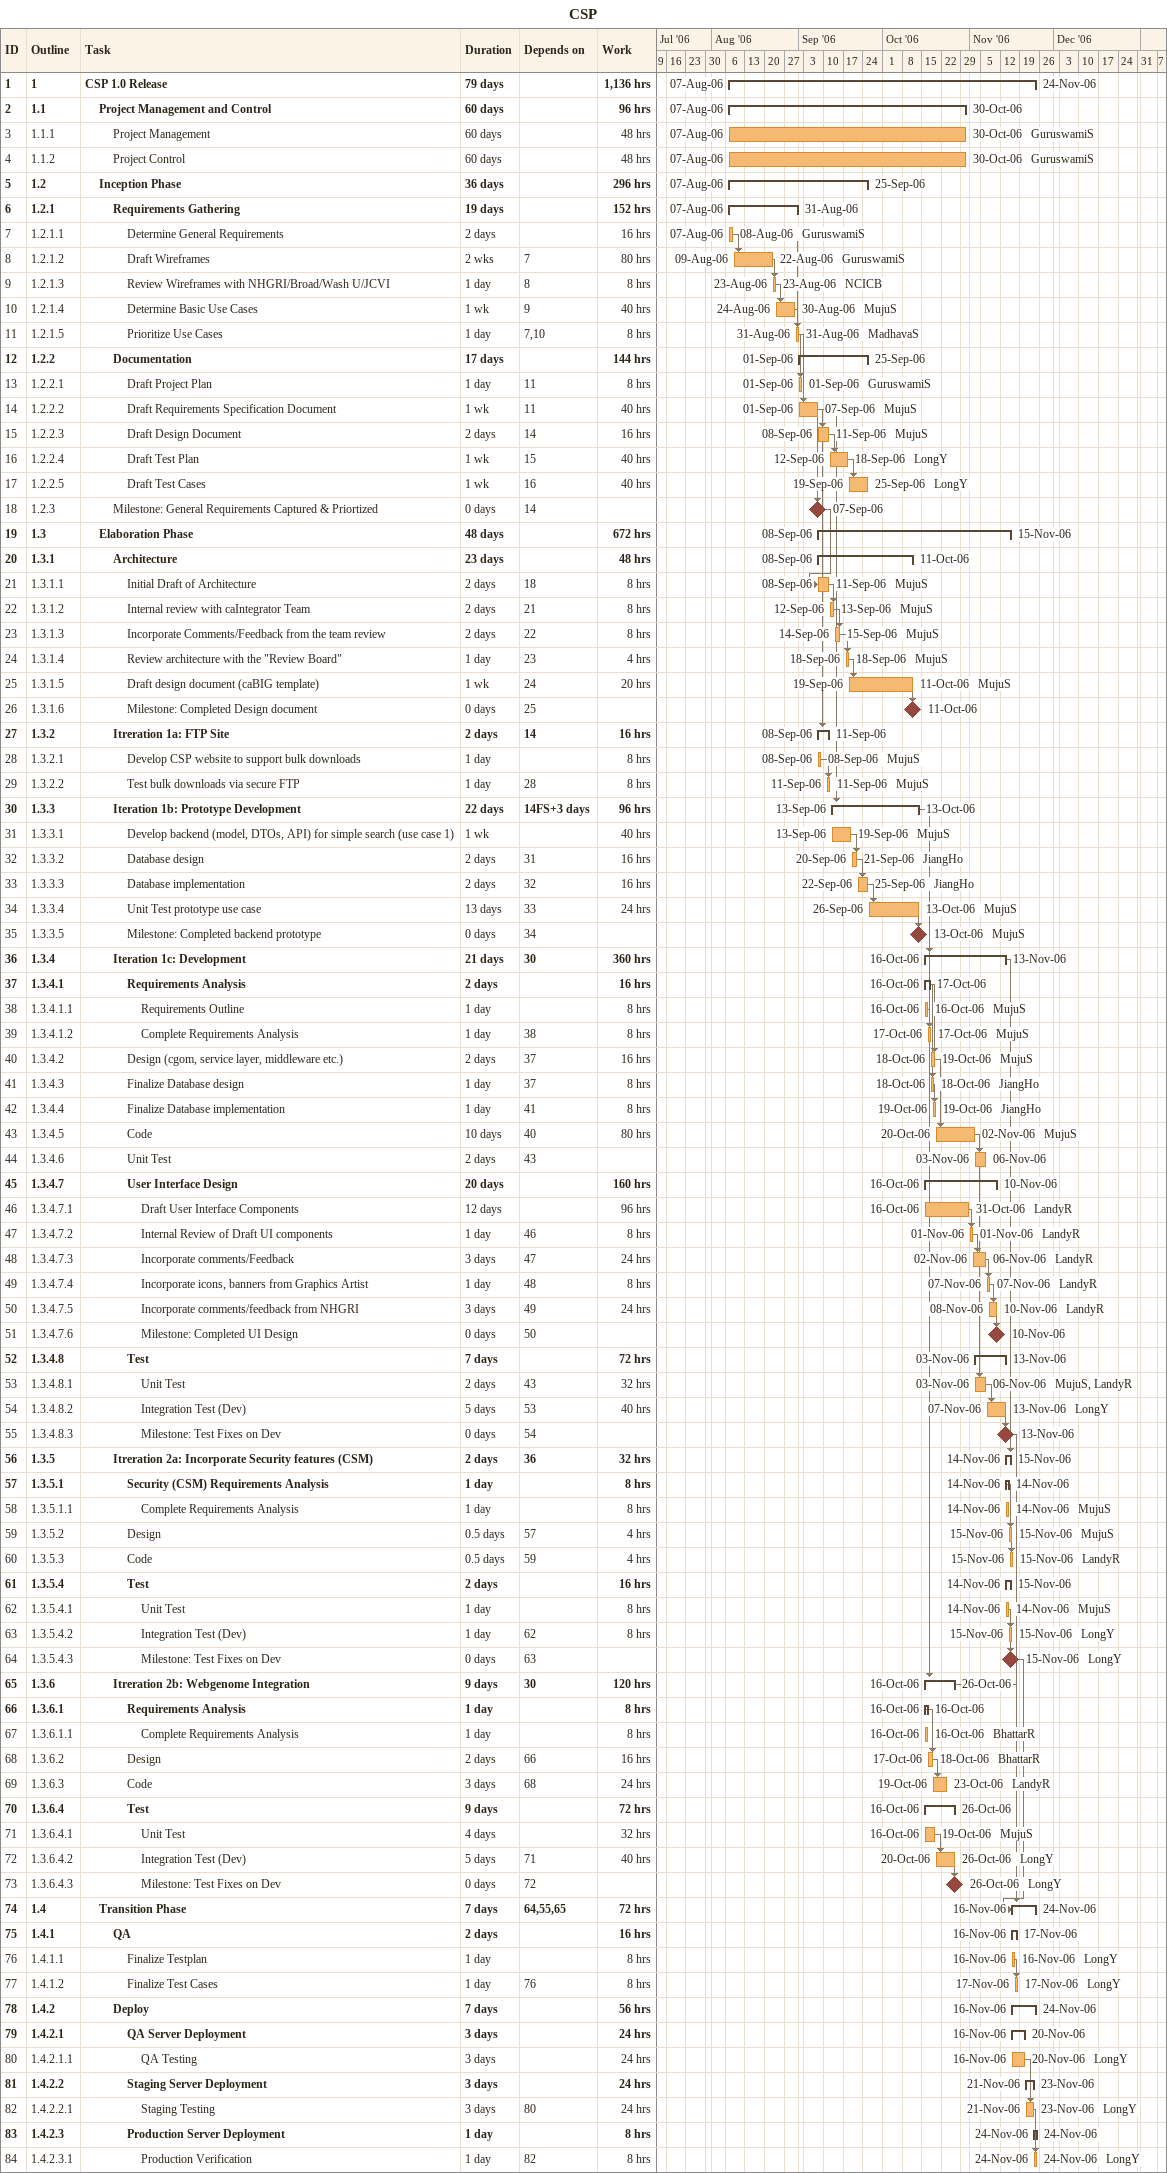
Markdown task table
CSP

| ID | WBS | Task | Duration | Start | Finish | Predecessors | Resources | Work (h) |
|---|---|---|---|---|---|---|---|---|
| 1 | 1 | **CSP 1.0 Release** | 79d | 2006-08-07 | 2006-11-24 |  |  | 1136 |
| 2 | 1.1 | **Project Management and Control** | 60d | 2006-08-07 | 2006-10-30 |  |  | 96 |
| 3 | 1.1.1 | Project Management | 60d | 2006-08-07 | 2006-10-30 |  | GuruswamiS | 48 |
| 4 | 1.1.2 | Project Control | 60d | 2006-08-07 | 2006-10-30 |  | GuruswamiS | 48 |
| 5 | 1.2 | **Inception Phase** | 36d | 2006-08-07 | 2006-09-25 |  |  | 296 |
| 6 | 1.2.1 | **Requirements Gathering** | 19d | 2006-08-07 | 2006-08-31 |  |  | 152 |
| 7 | 1.2.1.1 | Determine General Requirements | 2d | 2006-08-07 | 2006-08-08 |  | GuruswamiS | 16 |
| 8 | 1.2.1.2 | Draft Wireframes | 2w | 2006-08-09 | 2006-08-22 | 7 | GuruswamiS | 80 |
| 9 | 1.2.1.3 | Review Wireframes with NHGRI/Broad/Wash U/JCVI | 1d | 2006-08-23 | 2006-08-23 | 8 | NCICB | 8 |
| 10 | 1.2.1.4 | Determine Basic Use Cases | 1w | 2006-08-24 | 2006-08-30 | 9 | MujuS | 40 |
| 11 | 1.2.1.5 | Prioritize Use Cases | 1d | 2006-08-31 | 2006-08-31 | 7, 10 | MadhavaS | 8 |
| 12 | 1.2.2 | **Documentation** | 17d | 2006-09-01 | 2006-09-25 |  |  | 144 |
| 13 | 1.2.2.1 | Draft Project Plan | 1d | 2006-09-01 | 2006-09-01 | 11 | GuruswamiS | 8 |
| 14 | 1.2.2.2 | Draft Requirements Specification Document | 1w | 2006-09-01 | 2006-09-07 | 11 | MujuS | 40 |
| 15 | 1.2.2.3 | Draft Design Document | 2d | 2006-09-08 | 2006-09-11 | 14 | MujuS | 16 |
| 16 | 1.2.2.4 | Draft Test Plan | 1w | 2006-09-12 | 2006-09-18 | 15 | LongY | 40 |
| 17 | 1.2.2.5 | Draft Test Cases | 1w | 2006-09-19 | 2006-09-25 | 16 | LongY | 40 |
| 18 | 1.2.3 | Milestone: General Requirements Captured & Priortized | 0d | 2006-09-07 | 2006-09-07 | 14 |  |  |
| 19 | 1.3 | **Elaboration Phase** | 48d | 2006-09-08 | 2006-11-15 |  |  | 672 |
| 20 | 1.3.1 | **Architecture** | 23d | 2006-09-08 | 2006-10-11 |  |  | 48 |
| 21 | 1.3.1.1 | Initial Draft of Architecture | 2d | 2006-09-08 | 2006-09-11 | 18 | MujuS | 8 |
| 22 | 1.3.1.2 | Internal review with caIntegrator Team | 2d | 2006-09-12 | 2006-09-13 | 21 | MujuS | 8 |
| 23 | 1.3.1.3 | Incorporate Comments/Feedback from the team review | 2d | 2006-09-14 | 2006-09-15 | 22 | MujuS | 8 |
| 24 | 1.3.1.4 | Review architecture with the "Review Board" | 1d | 2006-09-18 | 2006-09-18 | 23 | MujuS | 4 |
| 25 | 1.3.1.5 | Draft design document (caBIG template) | 1w | 2006-09-19 | 2006-10-11 | 24 | MujuS | 20 |
| 26 | 1.3.1.6 | Milestone: Completed Design document | 0d | 2006-10-11 | 2006-10-11 | 25 |  |  |
| 27 | 1.3.2 | **Itreration 1a: FTP Site** | 2d | 2006-09-08 | 2006-09-11 | 14 |  | 16 |
| 28 | 1.3.2.1 | Develop CSP website to support bulk downloads | 1d | 2006-09-08 | 2006-09-08 |  | MujuS | 8 |
| 29 | 1.3.2.2 | Test bulk downloads via secure FTP | 1d | 2006-09-11 | 2006-09-11 | 28 | MujuS | 8 |
| 30 | 1.3.3 | **Iteration 1b: Prototype Development** | 22d | 2006-09-13 | 2006-10-13 | 14FS+3d |  | 96 |
| 31 | 1.3.3.1 | Develop backend (model, DTOs, API) for simple search (use case 1) | 1w | 2006-09-13 | 2006-09-19 |  | MujuS | 40 |
| 32 | 1.3.3.2 | Database design | 2d | 2006-09-20 | 2006-09-21 | 31 | JiangHo | 16 |
| 33 | 1.3.3.3 | Database implementation | 2d | 2006-09-22 | 2006-09-25 | 32 | JiangHo | 16 |
| 34 | 1.3.3.4 | Unit Test prototype use case | 13d | 2006-09-26 | 2006-10-13 | 33 | MujuS | 24 |
| 35 | 1.3.3.5 | Milestone: Completed backend prototype | 0d | 2006-10-13 | 2006-10-13 | 34 | MujuS |  |
| 36 | 1.3.4 | **Iteration 1c: Development** | 21d | 2006-10-16 | 2006-11-13 | 30 |  | 360 |
| 37 | 1.3.4.1 | **Requirements Analysis** | 2d | 2006-10-16 | 2006-10-17 |  |  | 16 |
| 38 | 1.3.4.1.1 | Requirements Outline | 1d | 2006-10-16 | 2006-10-16 |  | MujuS | 8 |
| 39 | 1.3.4.1.2 | Complete Requirements Analysis | 1d | 2006-10-17 | 2006-10-17 | 38 | MujuS | 8 |
| 40 | 1.3.4.2 | Design (cgom, service layer, middleware etc.) | 2d | 2006-10-18 | 2006-10-19 | 37 | MujuS | 16 |
| 41 | 1.3.4.3 | Finalize Database design | 1d | 2006-10-18 | 2006-10-18 | 37 | JiangHo | 8 |
| 42 | 1.3.4.4 | Finalize Database implementation | 1d | 2006-10-19 | 2006-10-19 | 41 | JiangHo | 8 |
| 43 | 1.3.4.5 | Code | 10d | 2006-10-20 | 2006-11-02 | 40 | MujuS | 80 |
| 44 | 1.3.4.6 | Unit Test | 2d | 2006-11-03 | 2006-11-06 | 43 |  |  |
| 45 | 1.3.4.7 | **User Interface Design** | 20d | 2006-10-16 | 2006-11-10 |  |  | 160 |
| 46 | 1.3.4.7.1 | Draft User Interface Components | 12d | 2006-10-16 | 2006-10-31 |  | LandyR | 96 |
| 47 | 1.3.4.7.2 | Internal Review of Draft UI components | 1d | 2006-11-01 | 2006-11-01 | 46 | LandyR | 8 |
| 48 | 1.3.4.7.3 | Incorporate comments/Feedback | 3d | 2006-11-02 | 2006-11-06 | 47 | LandyR | 24 |
| 49 | 1.3.4.7.4 | Incorporate icons, banners from Graphics Artist | 1d | 2006-11-07 | 2006-11-07 | 48 | LandyR | 8 |
| 50 | 1.3.4.7.5 | Incorporate comments/feedback from NHGRI | 3d | 2006-11-08 | 2006-11-10 | 49 | LandyR | 24 |
| 51 | 1.3.4.7.6 | Milestone: Completed UI Design | 0d | 2006-11-10 | 2006-11-10 | 50 |  |  |
| 52 | 1.3.4.8 | **Test** | 7d | 2006-11-03 | 2006-11-13 |  |  | 72 |
| 53 | 1.3.4.8.1 | Unit Test | 2d | 2006-11-03 | 2006-11-06 | 43 | MujuS, LandyR | 32 |
| 54 | 1.3.4.8.2 | Integration Test (Dev) | 5d | 2006-11-07 | 2006-11-13 | 53 | LongY | 40 |
| 55 | 1.3.4.8.3 | Milestone: Test Fixes on Dev | 0d | 2006-11-13 | 2006-11-13 | 54 |  |  |
| 56 | 1.3.5 | **Itreration 2a: Incorporate Security features (CSM)** | 2d | 2006-11-14 | 2006-11-15 | 36 |  | 32 |
| 57 | 1.3.5.1 | **Security (CSM) Requirements Analysis** | 1d | 2006-11-14 | 2006-11-14 |  |  | 8 |
| 58 | 1.3.5.1.1 | Complete Requirements Analysis | 1d | 2006-11-14 | 2006-11-14 |  | MujuS | 8 |
| 59 | 1.3.5.2 | Design | 0.5d | 2006-11-15 | 2006-11-15 | 57 | MujuS | 4 |
| 60 | 1.3.5.3 | Code | 0.5d | 2006-11-15 | 2006-11-15 | 59 | LandyR | 4 |
| 61 | 1.3.5.4 | **Test** | 2d | 2006-11-14 | 2006-11-15 |  |  | 16 |
| 62 | 1.3.5.4.1 | Unit Test | 1d | 2006-11-14 | 2006-11-14 |  | MujuS | 8 |
| 63 | 1.3.5.4.2 | Integration Test (Dev) | 1d | 2006-11-15 | 2006-11-15 | 62 | LongY | 8 |
| 64 | 1.3.5.4.3 | Milestone: Test Fixes on Dev | 0d | 2006-11-15 | 2006-11-15 | 63 | LongY |  |
| 65 | 1.3.6 | **Itreration 2b: Webgenome Integration** | 9d | 2006-10-16 | 2006-10-26 | 30 |  | 120 |
| 66 | 1.3.6.1 | **Requirements Analysis** | 1d | 2006-10-16 | 2006-10-16 |  |  | 8 |
| 67 | 1.3.6.1.1 | Complete Requirements Analysis | 1d | 2006-10-16 | 2006-10-16 |  | BhattarR | 8 |
| 68 | 1.3.6.2 | Design | 2d | 2006-10-17 | 2006-10-18 | 66 | BhattarR | 16 |
| 69 | 1.3.6.3 | Code | 3d | 2006-10-19 | 2006-10-23 | 68 | LandyR | 24 |
| 70 | 1.3.6.4 | **Test** | 9d | 2006-10-16 | 2006-10-26 |  |  | 72 |
| 71 | 1.3.6.4.1 | Unit Test | 4d | 2006-10-16 | 2006-10-19 |  | MujuS | 32 |
| 72 | 1.3.6.4.2 | Integration Test (Dev) | 5d | 2006-10-20 | 2006-10-26 | 71 | LongY | 40 |
| 73 | 1.3.6.4.3 | Milestone: Test Fixes on Dev | 0d | 2006-10-26 | 2006-10-26 | 72 | LongY |  |
| 74 | 1.4 | **Transition Phase** | 7d | 2006-11-16 | 2006-11-24 | 64, 55, 65 |  | 72 |
| 75 | 1.4.1 | **QA** | 2d | 2006-11-16 | 2006-11-17 |  |  | 16 |
| 76 | 1.4.1.1 | Finalize Testplan | 1d | 2006-11-16 | 2006-11-16 |  | LongY | 8 |
| 77 | 1.4.1.2 | Finalize Test Cases | 1d | 2006-11-17 | 2006-11-17 | 76 | LongY | 8 |
| 78 | 1.4.2 | **Deploy** | 7d | 2006-11-16 | 2006-11-24 |  |  | 56 |
| 79 | 1.4.2.1 | **QA Server Deployment** | 3d | 2006-11-16 | 2006-11-20 |  |  | 24 |
| 80 | 1.4.2.1.1 | QA Testing | 3d | 2006-11-16 | 2006-11-20 |  | LongY | 24 |
| 81 | 1.4.2.2 | **Staging Server Deployment** | 3d | 2006-11-21 | 2006-11-23 |  |  | 24 |
| 82 | 1.4.2.2.1 | Staging Testing | 3d | 2006-11-21 | 2006-11-23 | 80 | LongY | 24 |
| 83 | 1.4.2.3 | **Production Server Deployment** | 1d | 2006-11-24 | 2006-11-24 |  |  | 8 |
| 84 | 1.4.2.3.1 | Production Verification | 1d | 2006-11-24 | 2006-11-24 | 82 | LongY | 8 |
